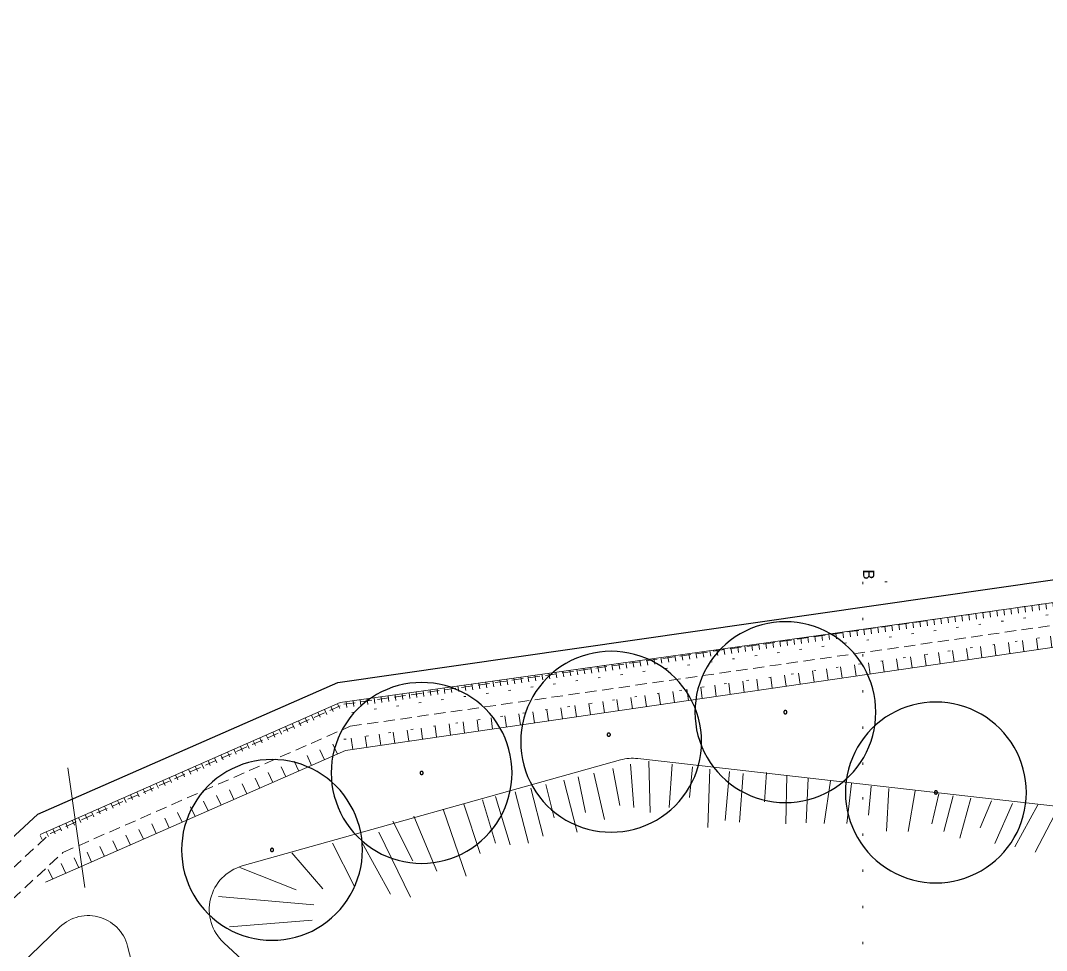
# Model space of a CAD drawing. Header units: inches. Extents: x -3368894 to 5148796, y 84 to 10864301.
# Drawn here: x 502261.1 to 502306.48, y 4346451.67 to 4346492.8 of the extents above; entities that cross this region are included whole.
import ezdxf

# ---------------------------------------------------------------- set-up
doc = ezdxf.new("R2010")
doc.units = ezdxf.units.IN
doc.header["$MEASUREMENT"] = 0
doc.linetypes.add('ACAD_ISO07W100', pattern=[3, 0, -3])
doc.linetypes.add('NASCOSTA', pattern=[0.375, 0.25, -0.125])
for name, color, linetype, lineweight in [('cm canale', 4, 'Continuous', 5), ('cm_alberi in secondo piano', 252, 'Continuous', 9), ('cm_campiture', 252, 'Continuous', 9), ('cm_quote', 174, 'Continuous', 0), ('cp_pozzette_linee', 142, 'Continuous', 9)]:
    doc.layers.add(name, color=color, linetype=linetype, lineweight=lineweight)
for name, color, linetype in [('cp_alberi_linea', 103, 'Continuous'), ('cp_recinzioni leggere_linea', 4, 'Continuous'), ('cp_vegetazione_linee', 34, 'Continuous')]:
    doc.layers.add(name, color=color, linetype=linetype)
doc.styles.get("Standard").update_dxf_attribs({"font": 'GOTHIC.TTF'})
doc.dimstyles.new('Quote 200', dxfattribs={"dimtxt": 0.5, "dimasz": 0.2, "dimexe": 1.25, "dimexo": 0.625, "dimgap": 0.2, "dimtad": 1, "dimzin": 1, "dimtxsty": 'Standard', "dimblk": 'ARCHTICK', "dimcen": 2.5, "dimse1": 1, "dimse2": 1, "dimazin": 0, "dimtfac": 1, "dimtmove": 0, "dimatfit": 3, "dimldrblk": 'NONE', "dimfxl": 1, "dimlwd": 0, "dimarcsym": 0})

# ---------------------------------------------------------------- blocks, each defined once
blk = doc.blocks.new('_ArchTick')
at = {"color": 0, "linetype": 'ByBlock', "const_width": 0.15}
blk.add_lwpolyline([(-0.5, -0.5), (0.5, 0.5)], dxfattribs=at)
blk = doc.blocks.new('*D263')
at = {"layer": 'cm_quote', "color": 0, "lineweight": 0, "transparency": 16777216}
for p, q in [((-3368891.703, 8689622.26), (-929594.242, 10864300.067)), ((-3368894.34, 8689619.909), (-3368891.703, 8689622.26))]:
    blk.add_line(p, q, dxfattribs=at)
at = {"layer": 'DEFPOINTS', "color": 0, "transparency": 16777216}
for p in [(-3368891.703, 8689622.26), (503231.569, 4346330.378), (503228.933, 4346328.028)]:
    blk.add_point(p, dxfattribs=at)
at = {"layer": 'cm_quote', "color": 0, "lineweight": 0, "transparency": 16777216, "xscale": 0.2, "yscale": 0.2, "zscale": 0.2}
for p, rotation in [((-3368891.703, 8689622.26), 41.71758129249201), ((-3368894.34, 8689619.909), 221.717581292492)]:
    blk.add_blockref('_ArchTick', p, dxfattribs=dict(at, rotation=rotation))
at = {"layer": 'cm_quote', "color": 0, "transparency": 16777216, "insert": (-929595.199, 10864299.865), "char_height": 0.5, "attachment_point": 5, "rotation": 41.7176}
blk.add_mtext('3,53', dxfattribs=at)
blk = doc.blocks.new('_None')

msp = doc.modelspace()

# ---------------------------------------------------------------- hatches: boundary and pattern name
at = {"layer": 'cm canale'}
h = msp.add_hatch(dxfattribs=at)
h.set_pattern_fill('ANSI31', color=256, scale=2.5, angle=45)
h.set_pattern_definition([(97.98117, (502280.45294, 4346463.3629), (-0.309473, -0.0433899), [])])
h.paths.add_polyline_path([(502339.393, 4346471.627), (502275.235, 4346462.631), (502275.263, 4346462.383), (502339.428, 4346471.379)])
h = msp.add_hatch(dxfattribs=at)
h.set_pattern_fill('ANSI31', color=256, scale=5, angle=45)
h.set_pattern_definition([(97.9812, (502280.45294, 4346463.3629), (-0.618946, -0.08678), [])])
h.paths.add_polyline_path([(502339.64, 4346469.869), (502339.57, 4346470.364), (502275.42, 4346461.008), (502275.477, 4346460.511)])
h = msp.add_hatch(dxfattribs=at)
h.set_pattern_fill('ANSI31', color=256, scale=2.5, angle=70)
h.set_pattern_definition([(115, (0, 0), (-0.28322118345, -0.132068206794), [])])
h.paths.add_polyline_path([(502275.235, 4346462.631), (502261.97, 4346456.801), (502261.998, 4346456.552), (502275.269, 4346462.384)])
h = msp.add_hatch(dxfattribs=at)
h.set_pattern_fill('ANSI31', color=256, scale=5, angle=70)
h.set_pattern_definition([(115, (0, 0), (-0.5664423669, -0.26413641359), [])])
h.paths.add_polyline_path([(502275.477, 4346460.511), (502275.407, 4346461.006), (502262.155, 4346455.178), (502262.212, 4346454.681)])

# ---------------------------------------------------------------- linework, layer by layer
for points in [[(502346.166, 4346472.576), (502275.235, 4346462.631), (502261.97, 4346456.801)], [(502262.212, 4346454.681), (502275.477, 4346460.511), (502346.166, 4346470.821)]]:
    msp.add_lwpolyline(points, dxfattribs=at)
at = {"layer": 'cm canale', "linetype": 'ACAD_ISO07W100', "ltscale": 0.3}
for points in [[(502346.166, 4346472.071), (502275.304, 4346462.136)], [(502275.405, 4346461.006), (502346.166, 4346471.326)]]:
    msp.add_lwpolyline(points, dxfattribs=at)
at = {"layer": 'cm_campiture', "linetype": 'ACAD_ISO07W100', "ltscale": 0.5}
msp.add_lwpolyline([(502299.431, 4346467.976), (502298.354, 4346467.976), (502298.354, 4346458.442), (502298.354, 4346443.442), (502298.354, 4346423.532), (502298.354, 4346418.442), (502299.633, 4346418.442)], dxfattribs=at)
at = {"layer": 'cm_campiture', "color": 253, "ltscale": 0.5}
for points in [[(502288.09, 4346459.903), (502288.223, 4346457.987)], [(502288.899, 4346460.047), (502288.95, 4346457.769)], [(502289.931, 4346459.908), (502289.794, 4346457.996)], [(502286.454, 4346459.512), (502286.938, 4346457.454)], [(502287.296, 4346459.713), (502287.617, 4346458.084)], [(502290.822, 4346459.791), (502290.691, 4346458.432)], [(502291.597, 4346459.69), (502291.498, 4346457.099)], [(502292.46, 4346459.577), (502292.267, 4346457.415)], [(502293.065, 4346459.498), (502292.898, 4346457.342)], [(502294.094, 4346459.537), (502294.009, 4346458.234)], [(502284.338, 4346459.006), (502284.707, 4346457.527)], [(502285.139, 4346459.197), (502285.725, 4346456.897)], [(502285.774, 4346459.349), (502286.089, 4346457.769)], [(502294.995, 4346459.419), (502294.955, 4346457.265)], [(502295.943, 4346459.295), (502295.852, 4346457.313)], [(502296.927, 4346459.166), (502296.652, 4346457.289)], [(502297.854, 4346459.045), (502297.646, 4346457.289)], [(502282.989, 4346458.683), (502283.567, 4346456.413)], [(502283.675, 4346458.847), (502284.222, 4346456.728)], [(502298.73, 4346458.93), (502298.614, 4346457.652)], [(502299.513, 4346458.828), (502299.411, 4346456.943)], [(502300.68, 4346458.724), (502300.367, 4346456.923)], [(502301.717, 4346458.588), (502301.405, 4346457.274)], [(502280.71, 4346458.138), (502281.433, 4346455.953)], [(502281.536, 4346458.336), (502282.112, 4346456.413)], [(502282.108, 4346458.473), (502282.767, 4346456.34)], [(502302.348, 4346458.505), (502301.94, 4346456.923)], [(502303.139, 4346458.402), (502302.642, 4346456.633)], [(502304.052, 4346458.282), (502303.543, 4346457.091)], [(502304.972, 4346458.162), (502304.2, 4346456.404)], [(502306.101, 4346458.105), (502305.083, 4346456.244)], [(502279.801, 4346457.921), (502280.81, 4346454.958)], [(502307.017, 4346457.985), (502305.984, 4346456.015)], [(502277.564, 4346457.386), (502278.451, 4346455.638)], [(502278.504, 4346457.611), (502279.518, 4346455.177)], [(502276.952, 4346456.902), (502278.359, 4346454.019)], [(502274.907, 4346456.414), (502275.868, 4346454.522)], [(502277.464, 4346454.162), (502276.203, 4346456.464)], [(502273.108, 4346455.984), (502274.47, 4346454.391)], [(502270.798, 4346455.341), (502273.302, 4346454.352)], [(502269.857, 4346454.056), (502274.077, 4346453.685)], [(502270.342, 4346452.708), (502273.999, 4346453.009)]]:
    msp.add_lwpolyline(points, dxfattribs=at)
at = {"layer": 'cm_quote'}
msp.add_lwpolyline([(502263.204, 4346459.747), (502263.946, 4346454.454)], dxfattribs=at)
at = {"layer": 'cp_alberi_linea'}
for points in [[(502298.932, 4346462.208), (502298.923, 4346462.469), (502298.898, 4346462.73), (502298.855, 4346462.988), (502298.796, 4346463.243), (502298.72, 4346463.493), (502298.628, 4346463.738), (502298.52, 4346463.977), (502298.396, 4346464.208), (502298.258, 4346464.43), (502298.105, 4346464.643), (502297.939, 4346464.845), (502297.76, 4346465.036), (502297.569, 4346465.215), (502297.367, 4346465.381), (502297.154, 4346465.534), (502296.932, 4346465.672), (502296.701, 4346465.795), (502296.463, 4346465.903), (502296.218, 4346465.995), (502295.967, 4346466.071), (502295.712, 4346466.131), (502295.454, 4346466.174), (502295.194, 4346466.199), (502294.932, 4346466.208), (502294.67, 4346466.199), (502294.41, 4346466.174), (502294.152, 4346466.131), (502293.897, 4346466.071), (502293.646, 4346465.995), (502293.401, 4346465.903), (502293.163, 4346465.795), (502292.932, 4346465.672), (502292.71, 4346465.534), (502292.497, 4346465.381), (502292.295, 4346465.215), (502292.104, 4346465.036), (502291.925, 4346464.845), (502291.759, 4346464.643), (502291.606, 4346464.43), (502291.468, 4346464.208), (502291.345, 4346463.977), (502291.237, 4346463.738), (502291.144, 4346463.493), (502291.068, 4346463.243), (502291.009, 4346462.988), (502290.966, 4346462.73), (502290.941, 4346462.469), (502290.932, 4346462.208), (502290.941, 4346461.946), (502290.966, 4346461.686), (502291.009, 4346461.427), (502291.068, 4346461.172), (502291.144, 4346460.922), (502291.237, 4346460.677), (502291.345, 4346460.439), (502291.468, 4346460.208), (502291.606, 4346459.985), (502291.759, 4346459.773), (502291.925, 4346459.57), (502292.104, 4346459.379), (502292.295, 4346459.2), (502292.497, 4346459.034), (502292.71, 4346458.882), (502292.932, 4346458.744), (502293.163, 4346458.62), (502293.401, 4346458.512), (502293.646, 4346458.42), (502293.897, 4346458.344), (502294.152, 4346458.285), (502294.41, 4346458.242), (502294.67, 4346458.216), (502294.932, 4346458.208), (502295.194, 4346458.216), (502295.454, 4346458.242), (502295.712, 4346458.285), (502295.967, 4346458.344), (502296.218, 4346458.42), (502296.463, 4346458.512), (502296.701, 4346458.62), (502296.932, 4346458.744), (502297.154, 4346458.882), (502297.367, 4346459.034), (502297.569, 4346459.2), (502297.76, 4346459.379), (502297.939, 4346459.57), (502298.105, 4346459.773), (502298.258, 4346459.985), (502298.396, 4346460.208), (502298.52, 4346460.439), (502298.628, 4346460.677), (502298.72, 4346460.922), (502298.796, 4346461.172), (502298.855, 4346461.427), (502298.898, 4346461.686), (502298.923, 4346461.946)], [(502291.227, 4346460.899), (502291.218, 4346461.161), (502291.192, 4346461.422), (502291.15, 4346461.68), (502291.09, 4346461.935), (502291.014, 4346462.185), (502290.922, 4346462.43), (502290.814, 4346462.669), (502290.691, 4346462.899), (502290.553, 4346463.122), (502290.4, 4346463.334), (502290.234, 4346463.537), (502290.055, 4346463.728), (502289.864, 4346463.907), (502289.662, 4346464.073), (502289.449, 4346464.225), (502289.227, 4346464.364), (502288.996, 4346464.487), (502288.757, 4346464.595), (502288.512, 4346464.687), (502288.262, 4346464.763), (502288.007, 4346464.823), (502287.749, 4346464.865), (502287.488, 4346464.891), (502287.227, 4346464.899), (502286.965, 4346464.891), (502286.705, 4346464.865), (502286.446, 4346464.823), (502286.191, 4346464.763), (502285.941, 4346464.687), (502285.696, 4346464.595), (502285.458, 4346464.487), (502285.227, 4346464.364), (502285.004, 4346464.225), (502284.792, 4346464.073), (502284.589, 4346463.907), (502284.398, 4346463.728), (502284.219, 4346463.537), (502284.053, 4346463.334), (502283.901, 4346463.122), (502283.763, 4346462.899), (502283.639, 4346462.669), (502283.531, 4346462.43), (502283.439, 4346462.185), (502283.363, 4346461.935), (502283.304, 4346461.68), (502283.261, 4346461.422), (502283.235, 4346461.161), (502283.227, 4346460.899), (502283.235, 4346460.638), (502283.261, 4346460.377), (502283.304, 4346460.119), (502283.363, 4346459.864), (502283.439, 4346459.614), (502283.531, 4346459.369), (502283.639, 4346459.13), (502283.763, 4346458.899), (502283.901, 4346458.677), (502284.053, 4346458.464), (502284.219, 4346458.262), (502284.398, 4346458.071), (502284.589, 4346457.892), (502284.792, 4346457.726), (502285.004, 4346457.574), (502285.227, 4346457.435), (502285.458, 4346457.312), (502285.696, 4346457.204), (502285.941, 4346457.112), (502286.191, 4346457.036), (502286.446, 4346456.976), (502286.705, 4346456.934), (502286.965, 4346456.908), (502287.227, 4346456.899), (502287.488, 4346456.908), (502287.749, 4346456.934), (502288.007, 4346456.976), (502288.262, 4346457.036), (502288.512, 4346457.112), (502288.757, 4346457.204), (502288.996, 4346457.312), (502289.227, 4346457.435), (502289.449, 4346457.574), (502289.662, 4346457.726), (502289.864, 4346457.892), (502290.055, 4346458.071), (502290.234, 4346458.262), (502290.4, 4346458.464), (502290.553, 4346458.677), (502290.691, 4346458.899), (502290.814, 4346459.13), (502290.922, 4346459.369), (502291.014, 4346459.614), (502291.09, 4346459.864), (502291.15, 4346460.119), (502291.192, 4346460.377), (502291.218, 4346460.638)], [(502282.845, 4346459.52), (502282.837, 4346459.782), (502282.811, 4346460.042), (502282.768, 4346460.301), (502282.709, 4346460.556), (502282.633, 4346460.806), (502282.541, 4346461.051), (502282.433, 4346461.29), (502282.309, 4346461.52), (502282.171, 4346461.743), (502282.019, 4346461.955), (502281.853, 4346462.158), (502281.674, 4346462.349), (502281.483, 4346462.528), (502281.28, 4346462.694), (502281.068, 4346462.846), (502280.845, 4346462.984), (502280.614, 4346463.108), (502280.376, 4346463.216), (502280.131, 4346463.308), (502279.881, 4346463.384), (502279.626, 4346463.444), (502279.367, 4346463.486), (502279.107, 4346463.512), (502278.845, 4346463.52), (502278.584, 4346463.512), (502278.323, 4346463.486), (502278.065, 4346463.444), (502277.81, 4346463.384), (502277.56, 4346463.308), (502277.315, 4346463.216), (502277.076, 4346463.108), (502276.845, 4346462.984), (502276.623, 4346462.846), (502276.41, 4346462.694), (502276.208, 4346462.528), (502276.017, 4346462.349), (502275.838, 4346462.158), (502275.672, 4346461.955), (502275.519, 4346461.743), (502275.381, 4346461.52), (502275.258, 4346461.29), (502275.15, 4346461.051), (502275.058, 4346460.806), (502274.982, 4346460.556), (502274.922, 4346460.301), (502274.88, 4346460.042), (502274.854, 4346459.782), (502274.845, 4346459.52), (502274.854, 4346459.259), (502274.88, 4346458.998), (502274.922, 4346458.74), (502274.982, 4346458.485), (502275.058, 4346458.235), (502275.15, 4346457.99), (502275.258, 4346457.751), (502275.381, 4346457.52), (502275.519, 4346457.298), (502275.672, 4346457.085), (502275.838, 4346456.883), (502276.017, 4346456.692), (502276.208, 4346456.513), (502276.41, 4346456.347), (502276.623, 4346456.195), (502276.845, 4346456.056), (502277.076, 4346455.933), (502277.315, 4346455.825), (502277.56, 4346455.733), (502277.81, 4346455.657), (502278.065, 4346455.597), (502278.323, 4346455.555), (502278.584, 4346455.529), (502278.845, 4346455.52), (502279.107, 4346455.529), (502279.367, 4346455.555), (502279.626, 4346455.597), (502279.881, 4346455.657), (502280.131, 4346455.733), (502280.376, 4346455.825), (502280.614, 4346455.933), (502280.845, 4346456.056), (502281.068, 4346456.195), (502281.28, 4346456.347), (502281.483, 4346456.513), (502281.674, 4346456.692), (502281.853, 4346456.883), (502282.019, 4346457.085), (502282.171, 4346457.298), (502282.309, 4346457.52), (502282.433, 4346457.751), (502282.541, 4346457.99), (502282.633, 4346458.235), (502282.709, 4346458.485), (502282.768, 4346458.74), (502282.811, 4346458.998), (502282.837, 4346459.259)], [(502305.59, 4346458.657), (502305.582, 4346458.918), (502305.556, 4346459.179), (502305.513, 4346459.437), (502305.454, 4346459.692), (502305.378, 4346459.942), (502305.286, 4346460.187), (502305.178, 4346460.426), (502305.054, 4346460.657), (502304.916, 4346460.879), (502304.763, 4346461.092), (502304.597, 4346461.294), (502304.419, 4346461.485), (502304.227, 4346461.664), (502304.025, 4346461.83), (502303.812, 4346461.982), (502303.59, 4346462.121), (502303.359, 4346462.244), (502303.121, 4346462.352), (502302.876, 4346462.444), (502302.625, 4346462.52), (502302.37, 4346462.58), (502302.112, 4346462.622), (502301.852, 4346462.648), (502301.59, 4346462.657), (502301.328, 4346462.648), (502301.068, 4346462.622), (502300.81, 4346462.58), (502300.555, 4346462.52), (502300.304, 4346462.444), (502300.059, 4346462.352), (502299.821, 4346462.244), (502299.59, 4346462.121), (502299.368, 4346461.982), (502299.155, 4346461.83), (502298.953, 4346461.664), (502298.762, 4346461.485), (502298.583, 4346461.294), (502298.417, 4346461.092), (502298.264, 4346460.879), (502298.126, 4346460.657), (502298.003, 4346460.426), (502297.895, 4346460.187), (502297.802, 4346459.942), (502297.726, 4346459.692), (502297.667, 4346459.437), (502297.624, 4346459.179), (502297.599, 4346458.918), (502297.59, 4346458.657), (502297.599, 4346458.395), (502297.624, 4346458.134), (502297.667, 4346457.876), (502297.726, 4346457.621), (502297.802, 4346457.371), (502297.895, 4346457.126), (502298.003, 4346456.887), (502298.126, 4346456.657), (502298.264, 4346456.434), (502298.417, 4346456.222), (502298.583, 4346456.019), (502298.762, 4346455.828), (502298.953, 4346455.649), (502299.155, 4346455.483), (502299.368, 4346455.331), (502299.59, 4346455.192), (502299.821, 4346455.069), (502300.059, 4346454.961), (502300.304, 4346454.869), (502300.555, 4346454.793), (502300.81, 4346454.733), (502301.068, 4346454.691), (502301.328, 4346454.665), (502301.59, 4346454.657), (502301.852, 4346454.665), (502302.112, 4346454.691), (502302.37, 4346454.733), (502302.625, 4346454.793), (502302.876, 4346454.869), (502303.121, 4346454.961), (502303.359, 4346455.069), (502303.59, 4346455.192), (502303.812, 4346455.331), (502304.025, 4346455.483), (502304.227, 4346455.649), (502304.419, 4346455.828), (502304.597, 4346456.019), (502304.763, 4346456.222), (502304.916, 4346456.434), (502305.054, 4346456.657), (502305.178, 4346456.887), (502305.286, 4346457.126), (502305.378, 4346457.371), (502305.454, 4346457.621), (502305.513, 4346457.876), (502305.556, 4346458.134), (502305.582, 4346458.395)], [(502295.002, 4346462.208), (502295.002, 4346462.212), (502295.002, 4346462.217), (502295.001, 4346462.221), (502295, 4346462.226), (502294.998, 4346462.23), (502294.997, 4346462.235), (502294.995, 4346462.239), (502294.993, 4346462.243), (502294.99, 4346462.247), (502294.988, 4346462.25), (502294.985, 4346462.254), (502294.982, 4346462.257), (502294.978, 4346462.26), (502294.975, 4346462.263), (502294.971, 4346462.266), (502294.967, 4346462.268), (502294.963, 4346462.271), (502294.959, 4346462.273), (502294.955, 4346462.274), (502294.95, 4346462.275), (502294.946, 4346462.276), (502294.941, 4346462.277), (502294.937, 4346462.278), (502294.932, 4346462.278), (502294.927, 4346462.278), (502294.923, 4346462.277), (502294.918, 4346462.276), (502294.914, 4346462.275), (502294.91, 4346462.274), (502294.905, 4346462.273), (502294.901, 4346462.271), (502294.897, 4346462.268), (502294.893, 4346462.266), (502294.889, 4346462.263), (502294.886, 4346462.26), (502294.882, 4346462.257), (502294.879, 4346462.254), (502294.876, 4346462.25), (502294.874, 4346462.247), (502294.871, 4346462.243), (502294.869, 4346462.239), (502294.867, 4346462.235), (502294.866, 4346462.23), (502294.864, 4346462.226), (502294.863, 4346462.221), (502294.863, 4346462.217), (502294.862, 4346462.212), (502294.862, 4346462.208), (502294.862, 4346462.203), (502294.863, 4346462.199), (502294.863, 4346462.194), (502294.864, 4346462.19), (502294.866, 4346462.185), (502294.867, 4346462.181), (502294.869, 4346462.177), (502294.871, 4346462.173), (502294.874, 4346462.169), (502294.876, 4346462.165), (502294.879, 4346462.162), (502294.882, 4346462.158), (502294.886, 4346462.155), (502294.889, 4346462.152), (502294.893, 4346462.149), (502294.897, 4346462.147), (502294.901, 4346462.145), (502294.905, 4346462.143), (502294.91, 4346462.141), (502294.914, 4346462.14), (502294.918, 4346462.139), (502294.923, 4346462.138), (502294.927, 4346462.138), (502294.932, 4346462.138), (502294.937, 4346462.138), (502294.941, 4346462.138), (502294.946, 4346462.139), (502294.95, 4346462.14), (502294.955, 4346462.141), (502294.959, 4346462.143), (502294.963, 4346462.145), (502294.967, 4346462.147), (502294.971, 4346462.149), (502294.975, 4346462.152), (502294.978, 4346462.155), (502294.982, 4346462.158), (502294.985, 4346462.162), (502294.988, 4346462.165), (502294.99, 4346462.169), (502294.993, 4346462.173), (502294.995, 4346462.177), (502294.997, 4346462.181), (502294.998, 4346462.185), (502295, 4346462.19), (502295.001, 4346462.194), (502295.002, 4346462.199), (502295.002, 4346462.203)], [(502287.192, 4346461.212), (502287.192, 4346461.217), (502287.192, 4346461.221), (502287.191, 4346461.226), (502287.19, 4346461.23), (502287.189, 4346461.235), (502287.187, 4346461.239), (502287.185, 4346461.243), (502287.183, 4346461.247), (502287.181, 4346461.251), (502287.178, 4346461.255), (502287.175, 4346461.258), (502287.172, 4346461.262), (502287.169, 4346461.265), (502287.165, 4346461.268), (502287.161, 4346461.27), (502287.157, 4346461.273), (502287.153, 4346461.275), (502287.149, 4346461.277), (502287.145, 4346461.278), (502287.141, 4346461.28), (502287.136, 4346461.281), (502287.132, 4346461.281), (502287.127, 4346461.282), (502287.122, 4346461.282), (502287.118, 4346461.282), (502287.113, 4346461.281), (502287.109, 4346461.281), (502287.104, 4346461.28), (502287.1, 4346461.278), (502287.096, 4346461.277), (502287.091, 4346461.275), (502287.087, 4346461.273), (502287.083, 4346461.27), (502287.08, 4346461.268), (502287.076, 4346461.265), (502287.073, 4346461.262), (502287.07, 4346461.258), (502287.067, 4346461.255), (502287.064, 4346461.251), (502287.062, 4346461.247), (502287.06, 4346461.243), (502287.058, 4346461.239), (502287.056, 4346461.235), (502287.055, 4346461.23), (502287.054, 4346461.226), (502287.053, 4346461.221), (502287.052, 4346461.217), (502287.052, 4346461.212), (502287.052, 4346461.207), (502287.053, 4346461.203), (502287.054, 4346461.198), (502287.055, 4346461.194), (502287.056, 4346461.189), (502287.058, 4346461.185), (502287.06, 4346461.181), (502287.062, 4346461.177), (502287.064, 4346461.173), (502287.067, 4346461.169), (502287.07, 4346461.166), (502287.073, 4346461.162), (502287.076, 4346461.159), (502287.08, 4346461.156), (502287.083, 4346461.154), (502287.087, 4346461.151), (502287.091, 4346461.149), (502287.096, 4346461.147), (502287.1, 4346461.146), (502287.104, 4346461.144), (502287.109, 4346461.143), (502287.113, 4346461.142), (502287.118, 4346461.142), (502287.122, 4346461.142), (502287.127, 4346461.142), (502287.132, 4346461.142), (502287.136, 4346461.143), (502287.141, 4346461.144), (502287.145, 4346461.146), (502287.149, 4346461.147), (502287.153, 4346461.149), (502287.157, 4346461.151), (502287.161, 4346461.154), (502287.165, 4346461.156), (502287.169, 4346461.159), (502287.172, 4346461.162), (502287.175, 4346461.166), (502287.178, 4346461.169), (502287.181, 4346461.173), (502287.183, 4346461.177), (502287.185, 4346461.181), (502287.187, 4346461.185), (502287.189, 4346461.189), (502287.19, 4346461.194), (502287.191, 4346461.198), (502287.192, 4346461.203), (502287.192, 4346461.207)], [(502276.227, 4346456.115), (502276.219, 4346456.376), (502276.193, 4346456.637), (502276.151, 4346456.895), (502276.091, 4346457.15), (502276.015, 4346457.4), (502275.923, 4346457.645), (502275.815, 4346457.884), (502275.691, 4346458.115), (502275.553, 4346458.337), (502275.401, 4346458.55), (502275.235, 4346458.752), (502275.056, 4346458.943), (502274.865, 4346459.122), (502274.662, 4346459.288), (502274.45, 4346459.441), (502274.227, 4346459.579), (502273.997, 4346459.702), (502273.758, 4346459.81), (502273.513, 4346459.902), (502273.263, 4346459.978), (502273.008, 4346460.038), (502272.749, 4346460.08), (502272.489, 4346460.106), (502272.227, 4346460.115), (502271.966, 4346460.106), (502271.705, 4346460.08), (502271.447, 4346460.038), (502271.192, 4346459.978), (502270.942, 4346459.902), (502270.697, 4346459.81), (502270.458, 4346459.702), (502270.227, 4346459.579), (502270.005, 4346459.441), (502269.792, 4346459.288), (502269.59, 4346459.122), (502269.399, 4346458.943), (502269.22, 4346458.752), (502269.054, 4346458.55), (502268.902, 4346458.337), (502268.763, 4346458.115), (502268.64, 4346457.884), (502268.532, 4346457.645), (502268.44, 4346457.4), (502268.364, 4346457.15), (502268.304, 4346456.895), (502268.262, 4346456.637), (502268.236, 4346456.376), (502268.227, 4346456.115), (502268.236, 4346455.853), (502268.262, 4346455.593), (502268.304, 4346455.334), (502268.364, 4346455.079), (502268.44, 4346454.829), (502268.532, 4346454.584), (502268.64, 4346454.346), (502268.763, 4346454.115), (502268.902, 4346453.892), (502269.054, 4346453.68), (502269.22, 4346453.477), (502269.399, 4346453.286), (502269.59, 4346453.107), (502269.792, 4346452.941), (502270.005, 4346452.789), (502270.227, 4346452.651), (502270.458, 4346452.527), (502270.697, 4346452.419), (502270.942, 4346452.327), (502271.192, 4346452.251), (502271.447, 4346452.192), (502271.705, 4346452.149), (502271.966, 4346452.123), (502272.227, 4346452.115), (502272.489, 4346452.123), (502272.749, 4346452.149), (502273.008, 4346452.192), (502273.263, 4346452.251), (502273.513, 4346452.327), (502273.758, 4346452.419), (502273.997, 4346452.527), (502274.227, 4346452.651), (502274.45, 4346452.789), (502274.662, 4346452.941), (502274.865, 4346453.107), (502275.056, 4346453.286), (502275.235, 4346453.477), (502275.401, 4346453.68), (502275.553, 4346453.892), (502275.691, 4346454.115), (502275.815, 4346454.346), (502275.923, 4346454.584), (502276.015, 4346454.829), (502276.091, 4346455.079), (502276.151, 4346455.334), (502276.193, 4346455.593), (502276.219, 4346455.853)], [(502278.915, 4346459.52), (502278.915, 4346459.525), (502278.915, 4346459.53), (502278.914, 4346459.534), (502278.913, 4346459.539), (502278.912, 4346459.543), (502278.91, 4346459.547), (502278.908, 4346459.551), (502278.906, 4346459.555), (502278.904, 4346459.559), (502278.901, 4346459.563), (502278.898, 4346459.567), (502278.895, 4346459.57), (502278.892, 4346459.573), (502278.888, 4346459.576), (502278.884, 4346459.579), (502278.88, 4346459.581), (502278.876, 4346459.583), (502278.872, 4346459.585), (502278.868, 4346459.587), (502278.863, 4346459.588), (502278.859, 4346459.589), (502278.854, 4346459.59), (502278.85, 4346459.59), (502278.845, 4346459.59), (502278.841, 4346459.59), (502278.836, 4346459.59), (502278.832, 4346459.589), (502278.827, 4346459.588), (502278.823, 4346459.587), (502278.819, 4346459.585), (502278.814, 4346459.583), (502278.81, 4346459.581), (502278.806, 4346459.579), (502278.803, 4346459.576), (502278.799, 4346459.573), (502278.796, 4346459.57), (502278.793, 4346459.567), (502278.79, 4346459.563), (502278.787, 4346459.559), (502278.785, 4346459.555), (502278.782, 4346459.551), (502278.781, 4346459.547), (502278.779, 4346459.543), (502278.778, 4346459.539), (502278.777, 4346459.534), (502278.776, 4346459.53), (502278.775, 4346459.525), (502278.775, 4346459.52), (502278.775, 4346459.516), (502278.776, 4346459.511), (502278.777, 4346459.507), (502278.778, 4346459.502), (502278.779, 4346459.498), (502278.781, 4346459.494), (502278.782, 4346459.489), (502278.785, 4346459.485), (502278.787, 4346459.481), (502278.79, 4346459.478), (502278.793, 4346459.474), (502278.796, 4346459.471), (502278.799, 4346459.468), (502278.803, 4346459.465), (502278.806, 4346459.462), (502278.81, 4346459.46), (502278.814, 4346459.458), (502278.819, 4346459.456), (502278.823, 4346459.454), (502278.827, 4346459.453), (502278.832, 4346459.452), (502278.836, 4346459.451), (502278.841, 4346459.45), (502278.845, 4346459.45), (502278.85, 4346459.45), (502278.854, 4346459.451), (502278.859, 4346459.452), (502278.863, 4346459.453), (502278.868, 4346459.454), (502278.872, 4346459.456), (502278.876, 4346459.458), (502278.88, 4346459.46), (502278.884, 4346459.462), (502278.888, 4346459.465), (502278.892, 4346459.468), (502278.895, 4346459.471), (502278.898, 4346459.474), (502278.901, 4346459.478), (502278.904, 4346459.481), (502278.906, 4346459.485), (502278.908, 4346459.489), (502278.91, 4346459.494), (502278.912, 4346459.498), (502278.913, 4346459.502), (502278.914, 4346459.507), (502278.915, 4346459.511), (502278.915, 4346459.516)], [(502301.66, 4346458.657), (502301.66, 4346458.661), (502301.66, 4346458.666), (502301.659, 4346458.67), (502301.658, 4346458.675), (502301.656, 4346458.679), (502301.655, 4346458.683), (502301.653, 4346458.688), (502301.651, 4346458.692), (502301.648, 4346458.695), (502301.646, 4346458.699), (502301.643, 4346458.703), (502301.64, 4346458.706), (502301.636, 4346458.709), (502301.633, 4346458.712), (502301.629, 4346458.715), (502301.625, 4346458.717), (502301.621, 4346458.719), (502301.617, 4346458.721), (502301.613, 4346458.723), (502301.608, 4346458.724), (502301.604, 4346458.725), (502301.599, 4346458.726), (502301.595, 4346458.727), (502301.59, 4346458.727), (502301.585, 4346458.727), (502301.581, 4346458.726), (502301.576, 4346458.725), (502301.572, 4346458.724), (502301.568, 4346458.723), (502301.563, 4346458.721), (502301.559, 4346458.719), (502301.555, 4346458.717), (502301.551, 4346458.715), (502301.547, 4346458.712), (502301.544, 4346458.709), (502301.541, 4346458.706), (502301.537, 4346458.703), (502301.534, 4346458.699), (502301.532, 4346458.695), (502301.529, 4346458.692), (502301.527, 4346458.688), (502301.525, 4346458.683), (502301.524, 4346458.679), (502301.522, 4346458.675), (502301.521, 4346458.67), (502301.521, 4346458.666), (502301.52, 4346458.661), (502301.52, 4346458.657), (502301.52, 4346458.652), (502301.521, 4346458.647), (502301.521, 4346458.643), (502301.522, 4346458.638), (502301.524, 4346458.634), (502301.525, 4346458.63), (502301.527, 4346458.626), (502301.529, 4346458.622), (502301.532, 4346458.618), (502301.534, 4346458.614), (502301.537, 4346458.61), (502301.541, 4346458.607), (502301.544, 4346458.604), (502301.547, 4346458.601), (502301.551, 4346458.598), (502301.555, 4346458.596), (502301.559, 4346458.594), (502301.563, 4346458.592), (502301.568, 4346458.59), (502301.572, 4346458.589), (502301.576, 4346458.588), (502301.581, 4346458.587), (502301.585, 4346458.587), (502301.59, 4346458.586), (502301.595, 4346458.587), (502301.599, 4346458.587), (502301.604, 4346458.588), (502301.608, 4346458.589), (502301.613, 4346458.59), (502301.617, 4346458.592), (502301.621, 4346458.594), (502301.625, 4346458.596), (502301.629, 4346458.598), (502301.633, 4346458.601), (502301.636, 4346458.604), (502301.64, 4346458.607), (502301.643, 4346458.61), (502301.646, 4346458.614), (502301.648, 4346458.618), (502301.651, 4346458.622), (502301.653, 4346458.626), (502301.655, 4346458.63), (502301.656, 4346458.634), (502301.658, 4346458.638), (502301.659, 4346458.643), (502301.66, 4346458.647), (502301.66, 4346458.652)], [(502272.297, 4346456.115), (502272.297, 4346456.119), (502272.297, 4346456.124), (502272.296, 4346456.128), (502272.295, 4346456.133), (502272.294, 4346456.137), (502272.292, 4346456.141), (502272.29, 4346456.146), (502272.288, 4346456.15), (502272.286, 4346456.154), (502272.283, 4346456.157), (502272.28, 4346456.161), (502272.277, 4346456.164), (502272.274, 4346456.167), (502272.27, 4346456.17), (502272.266, 4346456.173), (502272.262, 4346456.175), (502272.258, 4346456.178), (502272.254, 4346456.179), (502272.25, 4346456.181), (502272.246, 4346456.182), (502272.241, 4346456.183), (502272.237, 4346456.184), (502272.232, 4346456.185), (502272.227, 4346456.185), (502272.223, 4346456.185), (502272.218, 4346456.184), (502272.214, 4346456.183), (502272.209, 4346456.182), (502272.205, 4346456.181), (502272.201, 4346456.179), (502272.196, 4346456.178), (502272.192, 4346456.175), (502272.188, 4346456.173), (502272.185, 4346456.17), (502272.181, 4346456.167), (502272.178, 4346456.164), (502272.175, 4346456.161), (502272.172, 4346456.157), (502272.169, 4346456.154), (502272.167, 4346456.15), (502272.165, 4346456.146), (502272.163, 4346456.141), (502272.161, 4346456.137), (502272.16, 4346456.133), (502272.159, 4346456.128), (502272.158, 4346456.124), (502272.157, 4346456.119), (502272.157, 4346456.115), (502272.157, 4346456.11), (502272.158, 4346456.106), (502272.159, 4346456.101), (502272.16, 4346456.097), (502272.161, 4346456.092), (502272.163, 4346456.088), (502272.165, 4346456.084), (502272.167, 4346456.08), (502272.169, 4346456.076), (502272.172, 4346456.072), (502272.175, 4346456.068), (502272.178, 4346456.065), (502272.181, 4346456.062), (502272.185, 4346456.059), (502272.188, 4346456.056), (502272.192, 4346456.054), (502272.196, 4346456.052), (502272.201, 4346456.05), (502272.205, 4346456.048), (502272.209, 4346456.047), (502272.214, 4346456.046), (502272.218, 4346456.045), (502272.223, 4346456.045), (502272.227, 4346456.045), (502272.232, 4346456.045), (502272.237, 4346456.045), (502272.241, 4346456.046), (502272.246, 4346456.047), (502272.25, 4346456.048), (502272.254, 4346456.05), (502272.258, 4346456.052), (502272.262, 4346456.054), (502272.266, 4346456.056), (502272.27, 4346456.059), (502272.274, 4346456.062), (502272.277, 4346456.065), (502272.28, 4346456.068), (502272.283, 4346456.072), (502272.286, 4346456.076), (502272.288, 4346456.08), (502272.29, 4346456.084), (502272.292, 4346456.088), (502272.294, 4346456.092), (502272.295, 4346456.097), (502272.296, 4346456.101), (502272.297, 4346456.106), (502272.297, 4346456.11)]]:
    msp.add_lwpolyline(points, close=True, dxfattribs=at)
at = {"layer": 'cp_pozzette_linee'}
msp.add_lwpolyline([(502308.869, 4346442.796), (502310.379, 4346442.95, 0.423455), (502312.158, 4346445.206), (502310.699, 4346456.087, 0.343578), (502308.943, 4346457.808), (502288.404, 4346460.154, 0.097075), (502287.637, 4346460.093), (502270.913, 4346455.404, 0.586311), (502270.094, 4346452.011), (502282.246, 4346440.757, 0.215473), (502283.808, 4346440.235), (502290.864, 4346440.956)], format="xyb", dxfattribs=at)
msp.add_lwpolyline([(502245.175, 4346435.661), (502262.848, 4346452.705), (502262.937, 4346452.786), (502263.032, 4346452.861), (502263.132, 4346452.929), (502263.237, 4346452.991), (502263.345, 4346453.045), (502263.456, 4346453.092), (502263.57, 4346453.131), (502263.687, 4346453.162), (502263.806, 4346453.186), (502263.926, 4346453.201), (502264.046, 4346453.209), (502264.167, 4346453.208), (502264.288, 4346453.2), (502264.408, 4346453.183), (502264.526, 4346453.158), (502264.642, 4346453.125), (502264.756, 4346453.085), (502264.867, 4346453.037), (502264.975, 4346452.981), (502265.078, 4346452.919), (502265.177, 4346452.849), (502265.272, 4346452.774), (502265.361, 4346452.692), (502265.444, 4346452.604), (502265.521, 4346452.511), (502265.592, 4346452.413), (502265.656, 4346452.31), (502265.713, 4346452.204), (502265.762, 4346452.093), (502265.804, 4346451.98), (502265.839, 4346451.864), (502267.961, 4346443.73)], dxfattribs=at)
at = {"layer": 'cp_recinzioni leggere_linea'}
msp.add_lwpolyline([(501924.332, 4346396.581), (501923.102, 4346408.786), (501922.533, 4346413.765), (501955.569, 4346417.887), (502036.674, 4346430.206), (502107.587, 4346426.275), (502109.399, 4346426.188), (502111.194, 4346425.955), (502112.964, 4346425.579), (502114.701, 4346425.061), (502149.43, 4346413.834), (502178.731, 4346415.393), (502237.692, 4346435.291), (502261.867, 4346457.695), (502275.132, 4346463.526), (502317.324, 4346469.587), (502377.588, 4346478.245)], dxfattribs=at)
at = {"layer": 'cp_vegetazione_linee', "linetype": 'NASCOSTA', "lineweight": 13, "ltscale": 2}
for points in [[(502186.132, 4346415.946), (502186.737, 4346416.13), (502187.305, 4346416.309), (502188.352, 4346416.743), (502226.547, 4346430.521), (502238.213, 4346434.41), (502262.424, 4346456.847), (502275.41, 4346462.555), (502317.466, 4346468.597), (502377.721, 4346477.254), (502388.683, 4346478.636), (502409.89, 4346481.876), (502429.128, 4346486.489), (502466.124, 4346481.92), (502482.789, 4346475.69), (502523.965, 4346460.477), (502546.904, 4346452.261), (502585.955, 4346447.38), (502606.038, 4346448.84), (502634.559, 4346450.563), (502659.979, 4346451.587), (502688.863, 4346451.853), (502722.539, 4346448.771)], [(502185.808, 4346414.806), (502186.421, 4346414.988), (502187.033, 4346415.175), (502187.647, 4346415.368), (502188.713, 4346415.81), (502226.874, 4346429.576), (502238.735, 4346433.53), (502262.98, 4346455.999), (502275.687, 4346461.585), (502317.608, 4346467.607), (502377.855, 4346476.263), (502388.821, 4346477.645), (502410.082, 4346480.894), (502429.185, 4346485.475), (502465.885, 4346480.942), (502482.44, 4346474.752), (502523.623, 4346459.537), (502546.671, 4346451.282), (502585.929, 4346446.376), (502606.104, 4346447.842), (502634.609, 4346449.564), (502660.004, 4346450.587), (502688.822, 4346450.853), (502722.912, 4346447.733)]]:
    msp.add_lwpolyline(points, dxfattribs=at)

# ---------------------------------------------------------------- texts
at = {"layer": 'cm_alberi in secondo piano', "insert": (502298.869, 4346468.515), "char_height": 0.5, "attachment_point": 1, "rotation": 270}
msp.add_mtext_dynamic_manual_height_columns('B', width=4.59023, gutter_width=1, heights=[0], dxfattribs=at)

# ---------------------------------------------------------------- dimensions: what is measured, and where the dimension line sits
at = {"layer": 'cm_quote'}
dim = msp.add_linear_dim(base=(-3368891.703, 8689622.26), p1=(503228.933, 4346328.028), p2=(503231.569, 4346330.378), angle=41.7176, dimstyle='Quote 200', dxfattribs=at)
dim.commit()
dim.dimension.update_dxf_attribs({"geometry": '*D263', "text_midpoint": (-929594.876, 10864299.502), "dimtype": 161})

doc.saveas('drawing.dxf')
